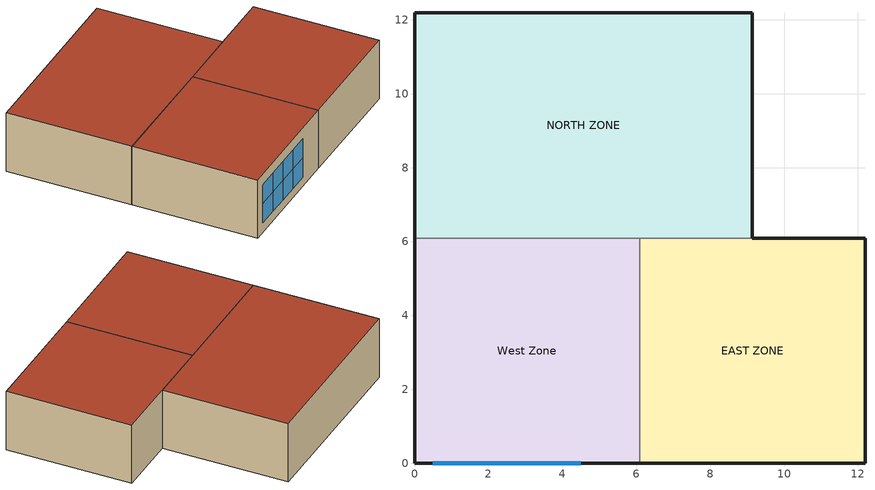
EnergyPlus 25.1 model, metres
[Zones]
West Zone
 floor adiabatic (FLOOR SLAB 8 IN): 0,0 0,6.1 6.1,6.1 6.1,0 z0
 wall outside (EXTWALL80): 0,6.1 0,0 6.1,0 z0:3.05
 wall to NORTH ZONE (PARTITION06): 6.1,6.1 0,6.1 z0:3.05
 wall to EAST ZONE (PARTITION06): 6.1,0 6.1,6.1 z0:3.05
 window (WIN-CON-DOUBLEPANE): 0.5,0 1.5,0 / 1.5,0 2.5,0 / 2.5,0 3.5,0 / 3.5,0 4.5,0 z0.5:1.5
 window (WIN-CON-TRIPLEPANE): 0.5,0 1.5,0 / 1.5,0 2.5,0 / 2.5,0 3.5,0 / 3.5,0 4.5,0 z1.5:2.5
 roof outside (ROOF34): 0,6.1 0,0 6.1,0 6.1,6.1 z3.05
EAST ZONE
 floor adiabatic (FLOOR SLAB 8 IN): 6.1,0 6.1,6.1 12.19,6.1 12.19,0 z0
 wall outside (EXTWALL80): 6.1,0 12.19,0 12.19,6.1 9.14,6.1 z0:3.05
 wall to NORTH ZONE (PARTITION06): 9.14,6.1 6.1,6.1 z0:3.05
 roof outside (ROOF34): 6.1,6.1 6.1,0 12.19,0 12.19,6.1 z3.05
NORTH ZONE
 floor adiabatic (FLOOR SLAB 8 IN): 0,6.1 0,12.19 9.14,12.19 9.14,6.1 z0
 wall outside (EXTWALL80): 9.14,6.1 9.14,12.19 0,12.19 0,6.1 z0:3.05
 roof outside (ROOF34): 0,12.19 0,6.1 9.14,6.1 9.14,12.19 z3.05
[Building]
NONE: North Axis {deg}=0; Terrain=Suburbs; Loads Convergence Tolerance Value {W}=4.0E-02; Temperature Convergence Tolerance Value {deltaC}=0.4; Solar Distribution=FullInteriorAndExterior; Maximum Number of Warmup Days=25; Minimum Number of Warmup Days=6
[Site:Location]
CHICAGO_IL_USA TMY2-94846: Latitude {deg}=41.78; Longitude {deg}=-87.75; Time Zone {hr}=-6; Elevation {m}=190
[SizingPeriod:DesignDay] Day of Month=21; Humidity Condition Type=Wetbulb; Barometric Pressure {Pa}=99063; Rain Indicator=No; Snow Indicator=No; Daylight Saving Time Indicator=No; Solar Model Indicator=ASHRAEClearSky
Name | Month | Day Type | Maximum Dry-Bulb Temperature {C} | Daily Dry-Bulb Temperature Range {deltaC} | Wetbulb or DewPoint at Maximum Dry-Bulb {C} | Wind Speed {m/s} | Wind Direction {deg} | Sky Clearness
CHICAGO_IL_USA Annual Heating 99% Design Conditions DB | 1 | WinterDesignDay | -17.3 | 0 | -17.3 | 4.9 | 270 | 0
CHICAGO_IL_USA Annual Cooling 1% Design Conditions DB/MCWB | 7 | SummerDesignDay | 31.5 | 10.7 | 23 | 5.3 | 230 | 1
[Site:GroundTemperature:BuildingSurface]
20.03, 20.03, 20.13, 20.3, 20.43, 20.52, 20.62, 20.77, 20.78, 20.55, 20.44, 20.2
[Material] Thermal Absorptance=0.9
Name | Roughness | Thickness {m} | Conductivity {W/m-K} | Density {kg/m3} | Specific Heat {J/kg-K} | Solar Absorptance | Visible Absorptance
A1 - 1 IN STUCCO | Smooth | 0.0253898 | 0.691831 | 1858.142 | 836.8 | 0.92 | 0.92
C4 - 4 IN COMMON BRICK | Rough | 0.101498 | 0.726422 | 1922.216 | 836.8 | 0.76 | 0.76
E1 - 3 / 4 IN PLASTER OR GYP BOARD | Smooth | 0.01905 | 0.726422 | 1601.846 | 836.8 | 0.92 | 0.92
C6 - 8 IN CLAY TILE | Smooth | 0.203302 | 0.570761 | 1121.292 | 836.8 | 0.82 | 0.82
C10 - 8 IN HW CONCRETE | MediumRough | 0.203302 | 1.729577 | 2242.585 | 836.8 | 0.65 | 0.65
E2 - 1 / 2 IN SLAG OR STONE | Rough | 0.0127102 | 1.435549 | 881.0155 | 1673.6 | 0.55 | 0.55
E3 - 3 / 8 IN FELT AND MEMBRANE | Rough | 0.00954024 | 0.190253 | 1121.292 | 1673.6 | 0.75 | 0.75
B5 - 1 IN DENSE INSULATION | VeryRough | 0.0253898 | 0.0432394 | 91.30524 | 836.8 | 0.5 | 0.5
C12 - 2 IN HW CONCRETE | MediumRough | 0.0509016 | 1.729577 | 2242.585 | 836.8 | 0.65 | 0.65
[WindowMaterial:Glazing]
SINGLEPANE: Optical Data Type=SpectralAverage; Thickness {m}=0.006; Solar Transmittance at Normal Incidence=0.775; Front Side Solar Reflectance at Normal Incidence=0.071; Back Side Solar Reflectance at Normal Incidence=0.071; Visible Transmittance at Normal Incidence=0.881; Front Side Visible Reflectance at Normal Incidence=0.08; Back Side Visible Reflectance at Normal Incidence=0.08; Infrared Transmittance at Normal Incidence=0; Front Side Infrared Hemispherical Emissivity=0.84; Back Side Infrared Hemispherical Emissivity=0.84; Conductivity {W/m-K}=0.9
[WindowMaterial:Gas] Gas Type=AIR
Name | Thickness {m}
AIR GAP 20mm | 0.02
AIR GAP 40mm | 0.04
[WindowMaterial:Blind]
BLIND: Slat Orientation=HORIZONTAL; Slat Width {m}=0.025; Slat Separation {m}=0.019; Slat Thickness {m}=0.001; Slat Angle {deg}=45; Slat Conductivity {W/m-K}=0.1; Slat Beam Solar Transmittance=0; Front Side Slat Beam Solar Reflectance=0.7; Back Side Slat Beam Solar Reflectance=0.7; Slat Diffuse Solar Transmittance=0; Front Side Slat Diffuse Solar Reflectance=0.7; Back Side Slat Diffuse Solar Reflectance=0.7; Slat Beam Visible Transmittance=0; Front Side Slat Beam Visible Reflectance=0.5; Back Side Slat Beam Visible Reflectance=0.5; Slat Diffuse Visible Transmittance=0; Front Side Slat Diffuse Visible Reflectance=0.5; Back Side Slat Diffuse Visible Reflectance=0.5; Slat Infrared Hemispherical Transmittance=0; Front Side Slat Infrared Hemispherical Emissivity=0.9; Back Side Slat Infrared Hemispherical Emissivity=0.9; Blind to Glass Distance {m}=0.05; Blind Top Opening Multiplier=0; Blind Bottom Opening Multiplier=0; Blind Left Side Opening Multiplier=0.5; Blind Right Side Opening Multiplier=0.5; Minimum Slat Angle {deg}=0; Maximum Slat Angle {deg}=180
[Construction]
EXTWALL80: A1 - 1 IN STUCCO, C4 - 4 IN COMMON BRICK, E1 - 3 / 4 IN PLASTER OR GYP BOARD
PARTITION06: E1 - 3 / 4 IN PLASTER OR GYP BOARD, C6 - 8 IN CLAY TILE, E1 - 3 / 4 IN PLASTER OR GYP BOARD
FLOOR SLAB 8 IN: C10 - 8 IN HW CONCRETE
ROOF34: E2 - 1 / 2 IN SLAG OR STONE, E3 - 3 / 8 IN FELT AND MEMBRANE, B5 - 1 IN DENSE INSULATION, C12 - 2 IN HW CONCRETE
WIN-CON-DOUBLEPANE: SINGLEPANE, AIR GAP 40mm, SINGLEPANE
WIN-CON-TRIPLEPANE: SINGLEPANE, AIR GAP 20mm, SINGLEPANE, AIR GAP 40mm, SINGLEPANE
WIN-CON-DOUBLEPANE WITH BETWEEN-GLASS BLIND: SINGLEPANE, AIR GAP 20mm, BLIND, AIR GAP 20mm, SINGLEPANE
WIN-CON-TRIPLEPANE WITH BETWEEN-GLASS BLIND: SINGLEPANE, AIR GAP 20mm, SINGLEPANE, AIR GAP 20mm, BLIND, AIR GAP 20mm, SINGLEPANE
[WindowProperty:AirflowControl] Airflow Source=IndoorAir; Airflow Destination=OutdoorAir; Maximum Flow Rate {m3/s-m}=0.008; Airflow Control Type=AlwaysOnAtMaximumFlow; Airflow Is Scheduled=No
Zn001:Wall001:Win002; Zn001:Wall001:Win004; Zn001:Wall001:Win006; Zn001:Wall001:Win008
[WindowShadingControl] Zone=West Zone; Shading Type=BetweenGlassBlind; Shading Control Type=AlwaysOn; Shading Control Is Scheduled=NO; Glare Control Is Active=NO; Type of Slat Angle Control for Blinds=FixedSlatAngle; Multiple Surface Control Type=Sequential
Name | Construction with Shading | Fenestration Surface 1 | Fenestration Surface 2
Double Pane Between-Glass Blind-West Zone | WIN-CON-DOUBLEPANE WITH BETWEEN-GLASS BLIND | Zn001:Wall001:Win003 | Zn001:Wall001:Win004
Triple Pane Between-Glass Blind-West Zone | WIN-CON-TRIPLEPANE WITH BETWEEN-GLASS BLIND | Zn001:Wall001:Win007 | Zn001:Wall001:Win008
[Zone] Type=1; Multiplier=1; Ceiling Height {m}=autocalculate; Volume {m3}=autocalculate
West Zone; EAST ZONE; NORTH ZONE
[People] Number of People Schedule=OFFICE OCCUPANCY; Number of People Calculation Method=people; Fraction Radiant=0.3; Activity Level Schedule=Activity Sch; Carbon Dioxide Generation Rate {m3/s-W}=3.82E-8; Mean Radiant Temperature Calculation Type=EnclosureAveraged; Work Efficiency Schedule=Work Eff Sch; Clothing Insulation Calculation Method=ClothingInsulationSchedule; Clothing Insulation Schedule=Clothing Sch; Air Velocity Schedule=Air Velo Sch; Thermal Comfort Model 1 Type=FANGER
Name | Zone or ZoneList or Space or SpaceList | Number of People
West Zone | West Zone | 3
EAST ZONE | EAST ZONE | 3
NORTH ZONE | NORTH ZONE | 4
[ElectricEquipment] Schedule=INTERMITTENT; Design Level Calculation Method=EquipmentLevel; Fraction Latent=0; Fraction Radiant=0.3; Fraction Lost=0
Name | Zone or ZoneList or Space or SpaceList | Design Level {W}
West Zone ElecEq 1 | West Zone | 2928.751
EAST ZONE ElecEq 1 | EAST ZONE | 1464.375
NORTH ZONE ElecEq 1 | NORTH ZONE | 2928.751
[Lights] Schedule=OFFICE LIGHTING; Design Level Calculation Method=LightingLevel; Return Air Fraction=0; Fraction Radiant=0.2; Fraction Visible=0.2; Fraction Replaceable=0
Name | Zone or ZoneList or Space or SpaceList | Lighting Level {W}
EAST ZONE Lights 1 | EAST ZONE | 1464.375
NORTH ZONE Lights 1 | NORTH ZONE | 878.6252
[ZoneControl:Thermostat] Control Type Schedule=Zone Control Type Sched; Control 1=Heating Setpoint with SB; Control 2=Cooling Setpoint with SB
Name | Zone or ZoneList
Zone 1 Thermostat | West Zone
Zone 2 Thermostat | EAST ZONE
Zone 3 Thermostat | NORTH ZONE
[ThermostatSetpoint:SingleHeating]
Heating Setpoint with SB: Setpoint Temperature Schedule=Heating Setpoints
[ThermostatSetpoint:SingleCooling]
Cooling Setpoint with SB: Setpoint Temperature Schedule=Cooling Setpoints
[Zone equipment]
West Zone: Zone1Air
EAST ZONE: Zone2Air
NORTH ZONE: Zone3Air
[ZoneHVAC:IdealLoadsAirSystem] Maximum Heating Supply Air Temperature {C}=50; Minimum Cooling Supply Air Temperature {C}=13; Maximum Heating Supply Air Humidity Ratio {kgWater/kgDryAir}=0.015; Minimum Cooling Supply Air Humidity Ratio {kgWater/kgDryAir}=0.009; Heating Limit=NoLimit; Maximum Heating Air Flow Rate {m3/s}=autosize; Cooling Limit=NoLimit; Maximum Cooling Air Flow Rate {m3/s}=autosize; Dehumidification Control Type=ConstantSupplyHumidityRatio; Humidification Control Type=ConstantSupplyHumidityRatio
Zone1Air; Zone2Air; Zone3Air
[Schedule:Compact]
Activity Sch: Through: 12/31, For: AllDays, Until: 24:00, 131.8
Work Eff Sch: Through: 12/31, For: AllDays, Until: 24:00, 0
Clothing Sch: Through: 12/31, For: AllDays, Until: 24:00, 1
Air Velo Sch: Through: 12/31, For: AllDays, Until: 24:00, 0.137
OFFICE OCCUPANCY: Through: 12/31, For: WeekDays SummerDesignDay WinterDesignDay, Until: 6:00, 0, Until: 7:00, 0.1, Until: 8:00, 0.5, Until: 12:00, 1, Until: 13:00, 0.5, Until: 16:00, 1, Until: 17:00, 0.5, Until: 18:00, 0.1, Until: 24:00, 0, For: AllOtherDays, Until: 24:00, 0
INTERMITTENT: Through: 12/31, For: WeekDays SummerDesignDay WinterDesignDay, Until: 8:00, 0, Until: 18:00, 1, Until: 24:00, 0, For: AllOtherDays, Until: 24:00, 0
OFFICE LIGHTING: Through: 12/31, For: WeekDays SummerDesignDay WinterDesignDay, Until: 6:00, 0.05, Until: 7:00, 0.2, Until: 17:00, 1, Until: 18:00, 0.5, Until: 24:00, 0.05, For: AllOtherDays, Until: 24:00, 0.05
Heating Setpoints: Through: 3/31, For: AllDays, Until:  7:00, 15, Until: 17:00, 20, Until: 24:00, 15, Through: 9/30, For: AllDays, Until:  7:00, 15, Until: 17:00, 20, Until: 24:00, 15, Through: 12/31, For: AllDays, Until:  7:00, 15, Until: 17:00, 20, Until: 24:00, 15
Cooling Setpoints: Through: 3/31, For: AllDays, Until: 24:00, 50, Through: 9/30, For: AllDays, Until:  7:00, 30, Until: 20:00, 23, Until: 24:00, 30, Through: 12/31, For: AllDays, Until: 24:00, 50
Zone Control Type Sched: Through: 3/31, For: AllDays, Until: 24:00, 1, Through: 9/30, For: AllDays, Until: 24:00, 2, Through: 12/31, For: AllDays, Until: 24:00, 1
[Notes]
AirflowWindowsAndBetweenGlassBlinds.idf
Basic file description: Demonstrates airflow windows and windows with between-glass blinds.
To allow an inter-window performance comparison for various airflow and blind
combinations, there are eight different windows of the same area and on the same wall.
These windows have the following properties:
Window name           Number of     Between-glass     Airflow?
glass layers  blind?
Zn001:Wall001:Win001      2            No               No
Zn001:Wall001:Win002      2            No               Yes
Zn001:Wall001:Win003      2            Yes              No
Zn001:Wall001:Win004      2            Yes              Yes
Zn001:Wall001:Win005      3            No               No
Zn001:Wall001:Win006      3            No               Yes
Zn001:Wall001:Win007      3            Yes              No
Zn001:Wall001:Win008      3            Yes              Yes
For cases with between-glass blind, the blind is always in place and has a constant 45-degree slat angle.
For cases with airflow, the airflow is constant and equal to 0.008 m3/s (5.2 cfm). The airflow goes from
inside air to outside air, so the convective heat gain (or loss) from the window to the airflow is
exhausted and so has no effect on zone loads. (However the airflow will change the inside face
temperature of the window and so will affect the conductive heat gain from the window to the zone).
To facilitate the window performance comparison a number of window-related thermal variables are
reported, including:
Surface Ext Solar Incident [W/m2)
Window System Solar Transmittance[]
Window System Solar Reflectance[]
Window System Solar Absorptance[]
Window Transmitted Solar[W]
Window Solar Absorbed:All Glass Layers[W]
Window Solar Absorbed:Shading Device[W]
Window Gap Convective Heat Flow[W]
Window Surface Inside Face Temperature[C]
Window Heat Gain[W]
Window Heat Loss[W]
Run:      2 design days.
Building: Fictional 3 zone building with interzone partitions connecting all zones together.
No ground contact (all floors are "partitions").  Roofs exposed to outdoor environment.
Internal: People, equipment, and lighting all at approximately "normal" levels and schedules.
System:   Ideal Loads Solution
SolDis=FullInteriorAndExterior, Anisotropic sky, Detailed Interior and Exterior Convection
CHICAGO_IL_USA Annual Heating 99% Design Conditions DB, MaxDB= -17.3°C
CHICAGO_IL_USA Annual Cooling 1% Design Conditions, MaxDB=  31.5°C MCWB=  23.0°C
